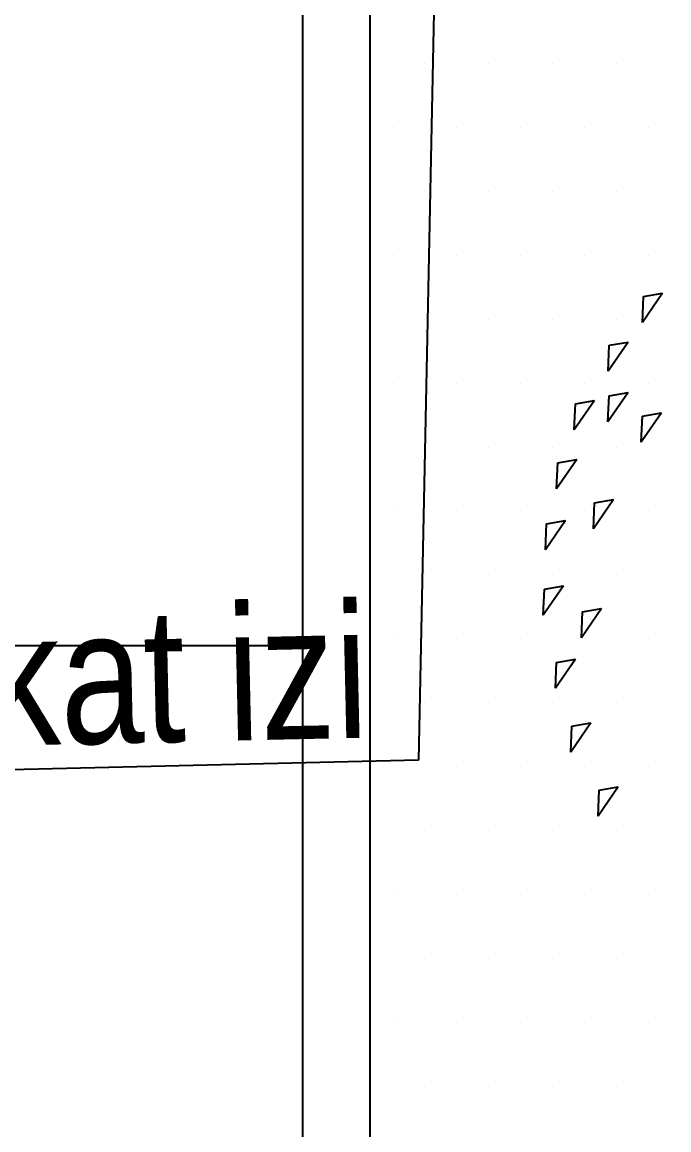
# Model space of a CAD drawing. Header units: millimetres. Extents: x 43168.9 to 43194.6, y -25545.1 to -25543.4.
# Drawn here: x 43172.2753 to 43172.3139, y -25544.7897 to -25544.7237 of the extents above; entities that cross this region are included whole.
import ezdxf

# ---------------------------------------------------------------- set-up
doc = ezdxf.new("R2010")
doc.units = ezdxf.units.MM
doc.header["$LTSCALE"] = 200
doc.linetypes.add('HIDDEN2', pattern=[0.1875, 0.125, -0.0625])
doc.layers.add('agac_sgh', color=7, linetype='Continuous', true_color=0x244700)
doc.layers.add('cim_sgh', color=7, linetype='Continuous', true_color=0x248f00)
for name, color, linetype in [('izd.tas.alt_sgh', 214, 'HIDDEN2'), ('merdi_sgh', 3, 'Continuous'), ('vaziyet-01_sgh', 33, 'Continuous'), ('yazi-genel_sgh', 7, 'Continuous')]:
    doc.layers.add(name, color=color, linetype=linetype)
doc.styles.add('text2', font='arial.ttf')

msp = doc.modelspace()

# ---------------------------------------------------------------- linework, layer by layer
at = {"layer": 'agac_sgh', "color": 0}
for p, q in [((43172.313522, -25544.739857), (43172.312323, -25544.741602)), ((43172.312323, -25544.741602), (43172.31239, -25544.740053)), ((43172.31239, -25544.740053), (43172.313522, -25544.739857)), ((43172.311472, -25544.742772), (43172.310273, -25544.744517)), ((43172.310273, -25544.744517), (43172.31034, -25544.742968)), ((43172.31034, -25544.742968), (43172.311472, -25544.742772)), ((43172.311464, -25544.745784), (43172.310265, -25544.74753)), ((43172.310265, -25544.74753), (43172.310332, -25544.74598)), ((43172.310332, -25544.74598), (43172.311464, -25544.745784)), ((43172.30946, -25544.74626), (43172.308261, -25544.748006)), ((43172.308261, -25544.748006), (43172.308328, -25544.746456)), ((43172.308328, -25544.746456), (43172.30946, -25544.74626)), ((43172.313451, -25544.746986), (43172.312252, -25544.748732)), ((43172.312252, -25544.748732), (43172.312319, -25544.747182)), ((43172.312319, -25544.747182), (43172.313451, -25544.746986)), ((43172.308404, -25544.749776), (43172.307205, -25544.751522)), ((43172.307205, -25544.751522), (43172.307272, -25544.749972)), ((43172.307272, -25544.749972), (43172.308404, -25544.749776)), ((43172.310596, -25544.752166), (43172.309397, -25544.753911)), ((43172.309397, -25544.753911), (43172.309464, -25544.752362)), ((43172.309464, -25544.752362), (43172.310596, -25544.752166)), ((43172.307737, -25544.753418), (43172.306538, -25544.755163)), ((43172.306538, -25544.755163), (43172.306605, -25544.753614)), ((43172.306605, -25544.753614), (43172.307737, -25544.753418)), ((43172.307611, -25544.757304), (43172.306412, -25544.759049)), ((43172.306412, -25544.759049), (43172.30648, -25544.7575)), ((43172.30648, -25544.7575), (43172.307611, -25544.757304)), ((43172.309879, -25544.758666), (43172.30868, -25544.760412)), ((43172.30868, -25544.760412), (43172.308748, -25544.758862)), ((43172.308748, -25544.758862), (43172.309879, -25544.758666)), ((43172.308328, -25544.761672), (43172.307129, -25544.763418)), ((43172.307129, -25544.763418), (43172.307196, -25544.761868)), ((43172.307196, -25544.761868), (43172.308328, -25544.761672)), ((43172.309247, -25544.765474), (43172.308047, -25544.76722)), ((43172.308047, -25544.76722), (43172.308115, -25544.76567)), ((43172.308115, -25544.76567), (43172.309247, -25544.765474)), ((43172.310882, -25544.769297), (43172.309682, -25544.771043)), ((43172.309682, -25544.771043), (43172.30975, -25544.769493)), ((43172.30975, -25544.769493), (43172.310882, -25544.769297))]:
    msp.add_line(p, q, dxfattribs=at)
at = {"layer": 'cim_sgh'}
for p, q in [((43172.299355, -25544.72617), (43172.299355, -25544.72617)), ((43172.303165, -25544.72617), (43172.303165, -25544.72617)), ((43172.306975, -25544.72617), (43172.306975, -25544.72617)), ((43172.310785, -25544.72617), (43172.310785, -25544.72617)), ((43172.29745, -25544.72998), (43172.29745, -25544.72998)), ((43172.30126, -25544.72998), (43172.30126, -25544.72998)), ((43172.30507, -25544.72998), (43172.30507, -25544.72998)), ((43172.30888, -25544.72998), (43172.30888, -25544.72998)), ((43172.31269, -25544.72998), (43172.31269, -25544.72998)), ((43172.299355, -25544.73379), (43172.299355, -25544.73379)), ((43172.303165, -25544.73379), (43172.303165, -25544.73379)), ((43172.306975, -25544.73379), (43172.306975, -25544.73379)), ((43172.310785, -25544.73379), (43172.310785, -25544.73379)), ((43172.29745, -25544.7376), (43172.29745, -25544.7376)), ((43172.30126, -25544.7376), (43172.30126, -25544.7376)), ((43172.30507, -25544.7376), (43172.30507, -25544.7376)), ((43172.30888, -25544.7376), (43172.30888, -25544.7376)), ((43172.31269, -25544.7376), (43172.31269, -25544.7376)), ((43172.299355, -25544.74141), (43172.299355, -25544.74141)), ((43172.303165, -25544.74141), (43172.303165, -25544.74141)), ((43172.306975, -25544.74141), (43172.306975, -25544.74141)), ((43172.310785, -25544.74141), (43172.310785, -25544.74141)), ((43172.29745, -25544.74522), (43172.29745, -25544.74522)), ((43172.30126, -25544.74522), (43172.30126, -25544.74522)), ((43172.30507, -25544.74522), (43172.30507, -25544.74522)), ((43172.30888, -25544.74522), (43172.30888, -25544.74522)), ((43172.31269, -25544.74522), (43172.31269, -25544.74522)), ((43172.299355, -25544.74903), (43172.299355, -25544.74903)), ((43172.303165, -25544.74903), (43172.303165, -25544.74903)), ((43172.306975, -25544.74903), (43172.306975, -25544.74903)), ((43172.310785, -25544.74903), (43172.310785, -25544.74903)), ((43172.29745, -25544.75284), (43172.29745, -25544.75284)), ((43172.30126, -25544.75284), (43172.30126, -25544.75284)), ((43172.30507, -25544.75284), (43172.30507, -25544.75284)), ((43172.30888, -25544.75284), (43172.30888, -25544.75284)), ((43172.31269, -25544.75284), (43172.31269, -25544.75284)), ((43172.299355, -25544.75665), (43172.299355, -25544.75665)), ((43172.303165, -25544.75665), (43172.303165, -25544.75665)), ((43172.306975, -25544.75665), (43172.306975, -25544.75665)), ((43172.310785, -25544.75665), (43172.310785, -25544.75665)), ((43172.29745, -25544.76046), (43172.29745, -25544.76046)), ((43172.30126, -25544.76046), (43172.30126, -25544.76046)), ((43172.30507, -25544.76046), (43172.30507, -25544.76046)), ((43172.30888, -25544.76046), (43172.30888, -25544.76046)), ((43172.31269, -25544.76046), (43172.31269, -25544.76046)), ((43172.299355, -25544.76427), (43172.299355, -25544.76427)), ((43172.303165, -25544.76427), (43172.303165, -25544.76427)), ((43172.306975, -25544.76427), (43172.306975, -25544.76427)), ((43172.310785, -25544.76427), (43172.310785, -25544.76427)), ((43172.29745, -25544.76808), (43172.29745, -25544.76808)), ((43172.30126, -25544.76808), (43172.30126, -25544.76808)), ((43172.30507, -25544.76808), (43172.30507, -25544.76808)), ((43172.30888, -25544.76808), (43172.30888, -25544.76808)), ((43172.31269, -25544.76808), (43172.31269, -25544.76808)), ((43172.299355, -25544.77189), (43172.299355, -25544.77189)), ((43172.303165, -25544.77189), (43172.303165, -25544.77189)), ((43172.306975, -25544.77189), (43172.306975, -25544.77189)), ((43172.310785, -25544.77189), (43172.310785, -25544.77189)), ((43172.29745, -25544.7757), (43172.29745, -25544.7757)), ((43172.30126, -25544.7757), (43172.30126, -25544.7757)), ((43172.30507, -25544.7757), (43172.30507, -25544.7757)), ((43172.30888, -25544.7757), (43172.30888, -25544.7757)), ((43172.31269, -25544.7757), (43172.31269, -25544.7757)), ((43172.299355, -25544.77951), (43172.299355, -25544.77951)), ((43172.303165, -25544.77951), (43172.303165, -25544.77951)), ((43172.306975, -25544.77951), (43172.306975, -25544.77951)), ((43172.310785, -25544.77951), (43172.310785, -25544.77951)), ((43172.29745, -25544.78332), (43172.29745, -25544.78332)), ((43172.30126, -25544.78332), (43172.30126, -25544.78332)), ((43172.30507, -25544.78332), (43172.30507, -25544.78332)), ((43172.30888, -25544.78332), (43172.30888, -25544.78332)), ((43172.31269, -25544.78332), (43172.31269, -25544.78332)), ((43172.299355, -25544.78713), (43172.299355, -25544.78713)), ((43172.303165, -25544.78713), (43172.303165, -25544.78713)), ((43172.306975, -25544.78713), (43172.306975, -25544.78713)), ((43172.310785, -25544.78713), (43172.310785, -25544.78713))]:
    msp.add_line(p, q, dxfattribs=at)
at = {"layer": 'izd.tas.alt_sgh'}
for p, q in [((43172.317806, -25543.845444), (43172.298967, -25544.767707)), ((43172.298967, -25544.767707), (43171.424, -25544.788543))]:
    msp.add_line(p, q, dxfattribs=at)
at = {"layer": 'merdi_sgh'}
for p, q in [((43172.292062, -25544.642882), (43172.292062, -25544.760882)), ((43172.292062, -25544.760882), (43172.212062, -25544.760882))]:
    msp.add_line(p, q, dxfattribs=at)
at = {"layer": 'vaziyet-01_sgh'}
for p, q in [((43172.296062, -25544.638882), (43172.296062, -25544.7678)), ((43172.292062, -25544.760882), (43172.292062, -25544.837064)), ((43172.296062, -25544.7638), (43172.296062, -25544.837064)), ((43172.296062, -25544.7678), (43172.296062, -25544.7678))]:
    msp.add_line(p, q, dxfattribs=at)

# ---------------------------------------------------------------- texts
at = {"layer": 'yazi-genel_sgh', "style": 'text2', "width": 0.8}
msp.add_text('bodrum kat izi', height=0.008, rotation=1.26858, dxfattribs=at).set_placement((43172.240421, -25544.767588))

doc.saveas('drawing.dxf')
